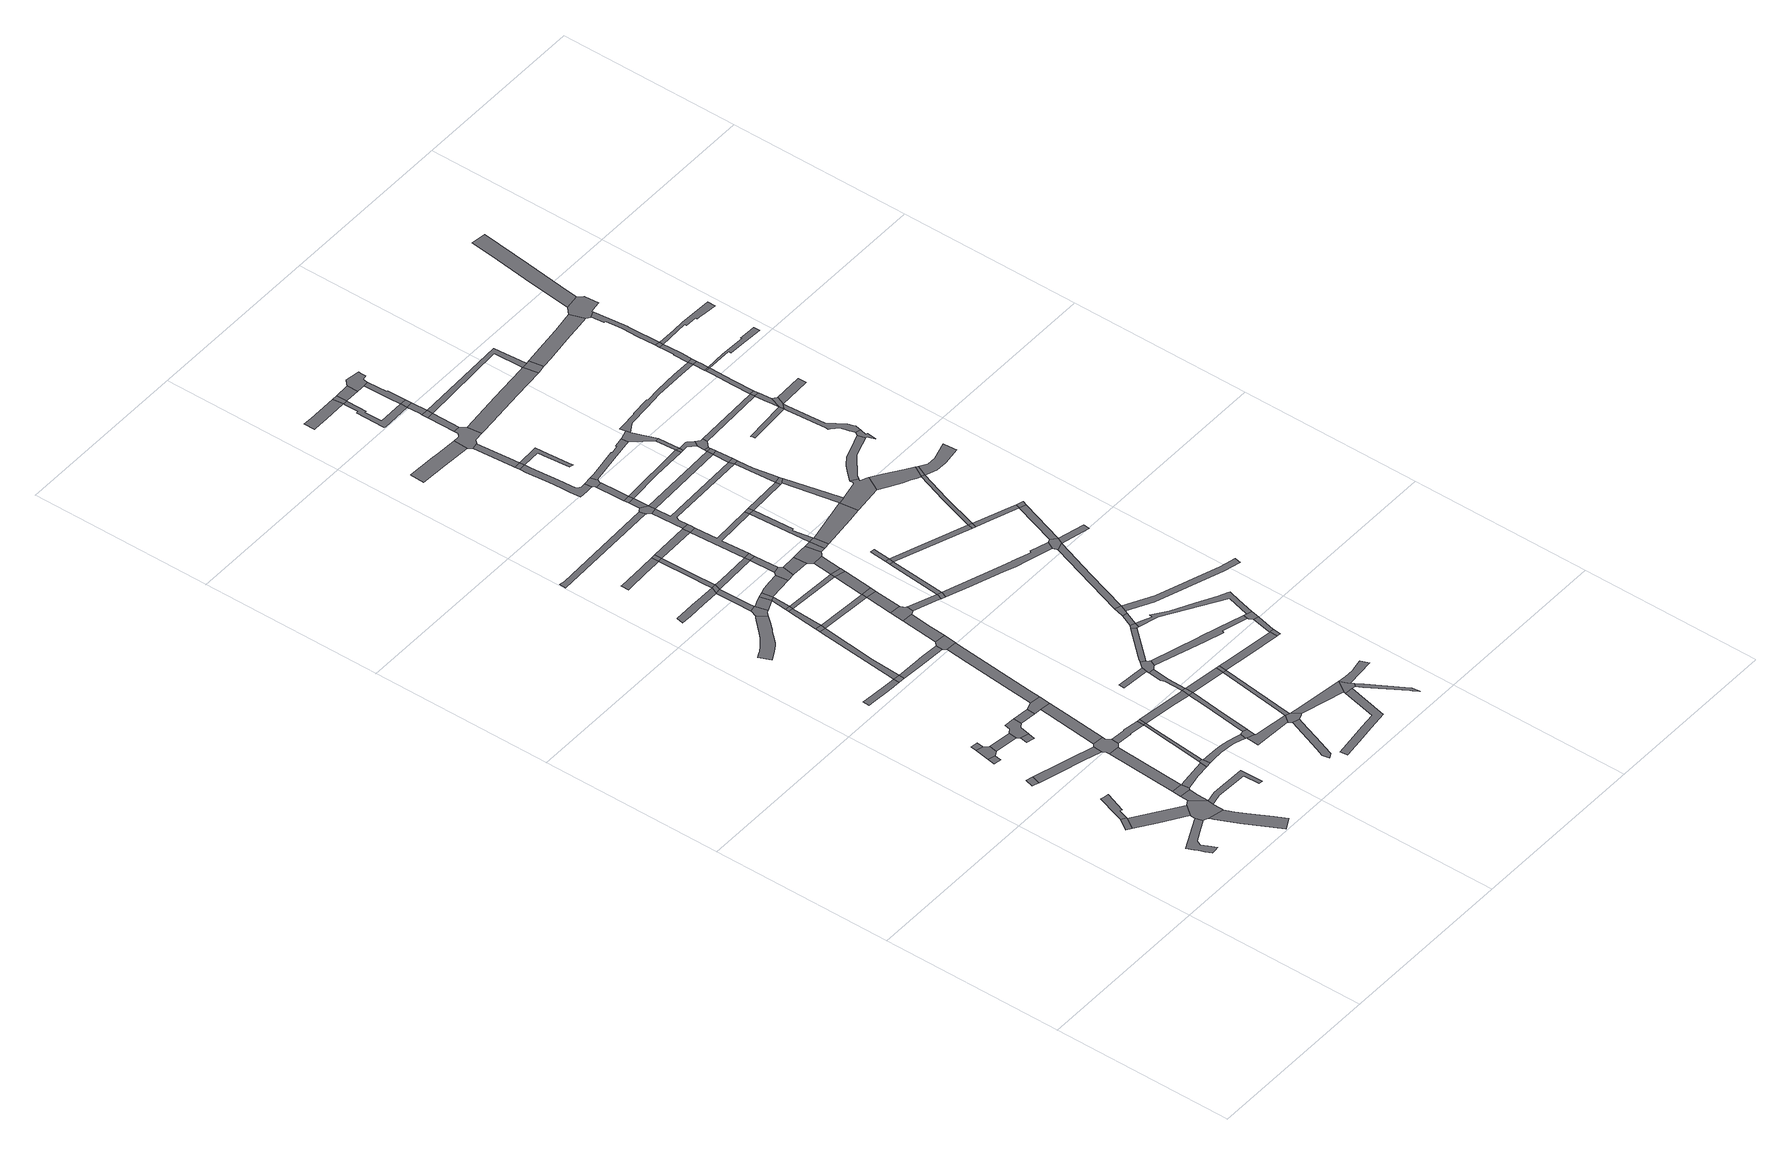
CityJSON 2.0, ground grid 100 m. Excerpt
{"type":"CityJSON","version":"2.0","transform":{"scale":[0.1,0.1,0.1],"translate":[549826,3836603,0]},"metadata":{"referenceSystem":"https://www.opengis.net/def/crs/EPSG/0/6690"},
"CityObjects":{
"road1":{"type":"Road","geometry":[{"type":"MultiSurface","lod":"1","boundaries":[[[0,1,2,3,4,5]]]}]},
"road2":{"type":"Road","attributes":{"RoadStructureAttribute.sectionType":"1"},"geometry":[{"type":"MultiSurface","lod":"1","boundaries":[[[6,7,8,9,10,11,12,13,14,15,16,17,18,19,20,21,22,23,24,25]]]}]},
"road3":{"type":"Road","geometry":[{"type":"MultiSurface","lod":"1","boundaries":[[[26,27,28,29,30,31,32,33,0,5]]]}]},
"road4":{"type":"Road","attributes":{"RoadStructureAttribute.sectionType":"1"},"geometry":[{"type":"MultiSurface","lod":"1","boundaries":[[[34,3,2,35,36,37,38]]]}]},
"road5":{"type":"Road","geometry":[{"type":"MultiSurface","lod":"1","boundaries":[[[39,40,41,42]]]}]},
"road6":{"type":"Road","attributes":{"RoadStructureAttribute.sectionType":"1"},"geometry":[{"type":"MultiSurface","lod":"1","boundaries":[[[43,44,45,46]]]}]},
"road7":{"type":"Road","geometry":[{"type":"MultiSurface","lod":"1","boundaries":[[[47,38,37,6,25,48,49,50,51,52]]]}]},
"road8":{"type":"Road","geometry":[{"type":"MultiSurface","lod":"1","boundaries":[[[53,43,46,54,55,56]]]}]},
"road9":{"type":"Road","attributes":{"RoadStructureAttribute.sectionType":"1"},"geometry":[{"type":"MultiSurface","lod":"1","boundaries":[[[48,57,58,59,60,61,62,63,64,65,49]]]}]},
"road10":{"type":"Road","geometry":[{"type":"MultiSurface","lod":"1","boundaries":[[[66,67,53,56]]]}]},
"road11":{"type":"Road","attributes":{"RoadStructureAttribute.sectionType":"1"},"geometry":[{"type":"MultiSurface","lod":"1","boundaries":[[[68,47,52,69,70,71,72]]]}]},
"road12":{"type":"Road","attributes":{"RoadStructureAttribute.sectionType":"1"},"geometry":[{"type":"MultiSurface","lod":"1","boundaries":[[[73,74,75,42,41,76,77,78,79,80,81]]]}]},
"road13":{"type":"Road","geometry":[{"type":"MultiSurface","lod":"1","boundaries":[[[82,68,72,83,84,85]]]}]},
"road14":{"type":"Road","attributes":{"RoadStructureAttribute.sectionType":"1"},"geometry":[{"type":"MultiSurface","lod":"1","boundaries":[[[55,54,86,87]]]}]},
"road15":{"type":"Road","attributes":{"RoadStructureAttribute.sectionType":"1"},"geometry":[{"type":"MultiSurface","lod":"1","boundaries":[[[88,82,85,89,90]]]}]},
"road16":{"type":"Road","geometry":[{"type":"MultiSurface","lod":"1","boundaries":[[[91,92,93,94]]]}]},
"road17":{"type":"Road","attributes":{"RoadStructureAttribute.sectionType":"1"},"geometry":[{"type":"MultiSurface","lod":"1","boundaries":[[[95,96,97,98,99,100,101,102,103,52,51]]]}]},
"road18":{"type":"Road","geometry":[{"type":"MultiSurface","lod":"1","boundaries":[[[104,105,87,86,91,94,106,107,108]]]}]},
"road19":{"type":"Road","attributes":{"RoadStructureAttribute.sectionType":"1"},"geometry":[{"type":"MultiSurface","lod":"1","boundaries":[[[109,110,111,84,83,112,113,114]]]}]},
"road20":{"type":"Road","attributes":{"RoadStructureAttribute.sectionType":"1"},"geometry":[{"type":"MultiSurface","lod":"1","boundaries":[[[115,116,117,118,119,120,121,122,123,124,125]]]}]},
"road21":{"type":"Road","geometry":[{"type":"MultiSurface","lod":"1","boundaries":[[[126,81,80,127,88,90,128,129,130,131]]]}]},
"road22":{"type":"Road","attributes":{"RoadStructureAttribute.sectionType":"1"},"geometry":[{"type":"MultiSurface","lod":"1","boundaries":[[[108,107,132,133]]]}]},
"road23":{"type":"Road","geometry":[{"type":"MultiSurface","lod":"1","boundaries":[[[134,109,114,135,136,137]]]}]},
"road24":{"type":"Road","geometry":[{"type":"MultiSurface","lod":"1","boundaries":[[[125,124,138,139]]]}]},
"road25":{"type":"Road","attributes":{"RoadStructureAttribute.sectionType":"1"},"geometry":[{"type":"MultiSurface","lod":"1","boundaries":[[[140,141,126,131,142,143]]]}]},
"road26":{"type":"Road","attributes":{"RoadStructureAttribute.sectionType":"1"},"geometry":[{"type":"MultiSurface","lod":"1","boundaries":[[[144,145,146,129,128,147,148,149,150,151]]]}]},
"road27":{"type":"Road","attributes":{"RoadStructureAttribute.sectionType":"1"},"geometry":[{"type":"MultiSurface","lod":"1","boundaries":[[[152,153,154,155,156,157,158,159,160,161,162,163,164,165,166,167,168,169,170,171,172,173,174]]]}]},
"road28":{"type":"Road","attributes":{"RoadStructureAttribute.sectionType":"1"},"geometry":[{"type":"MultiSurface","lod":"1","boundaries":[[[150,175,176,177,134,137,178,179,180]]]}]},
"road29":{"type":"Road","geometry":[{"type":"MultiSurface","lod":"1","boundaries":[[[181,133,132,140,143,182]]]}]},
"road30":{"type":"Road","attributes":{"RoadStructureAttribute.sectionType":"1"},"geometry":[{"type":"MultiSurface","lod":"1","boundaries":[[[183,184,125,139,185,186,187]]]}]},
"road31":{"type":"Road","attributes":{"RoadStructureAttribute.sectionType":"1"},"geometry":[{"type":"MultiSurface","lod":"1","boundaries":[[[188,189,190,191,192,136,135,193,194,195,196,197,198,199]]]}]},
"road32":{"type":"Road","geometry":[{"type":"MultiSurface","lod":"1","boundaries":[[[151,150,180,200]]]}]},
"road33":{"type":"Road","attributes":{"RoadStructureAttribute.sectionType":"1"},"geometry":[{"type":"MultiSurface","lod":"1","boundaries":[[[201,202,203,204,205,206,207,208,209,210]]]}]},
"road34":{"type":"Road","attributes":{"RoadStructureAttribute.sectionType":"1"},"geometry":[{"type":"MultiSurface","lod":"1","boundaries":[[[211,212,139,138,213,214,215]]]}]},
"road35":{"type":"Road","geometry":[{"type":"MultiSurface","lod":"1","boundaries":[[[216,183,187,217]]]}]},
"road36":{"type":"Road","geometry":[{"type":"MultiSurface","lod":"1","boundaries":[[[218,152,174,219,220,221]]]}]},
"road37":{"type":"Road","attributes":{"RoadStructureAttribute.sectionType":"1"},"geometry":[{"type":"MultiSurface","lod":"1","boundaries":[[[222,223,224,181,182,225,226,227]]]}]},
"road38":{"type":"Road","geometry":[{"type":"MultiSurface","lod":"1","boundaries":[[[228,229,230,199,198,231,232,233]]]}]},
"road39":{"type":"Road","attributes":{"RoadStructureAttribute.sectionType":"1"},"geometry":[{"type":"MultiSurface","lod":"1","boundaries":[[[234,216,217,235]]]}]},
"road40":{"type":"Road","attributes":{"RoadStructureAttribute.sectionType":"1"},"geometry":[{"type":"MultiSurface","lod":"1","boundaries":[[[236,237,209,238,239,218,221]]]}]},
"road41":{"type":"Road","attributes":{"RoadStructureAttribute.sectionType":"1"},"geometry":[{"type":"MultiSurface","lod":"1","boundaries":[[[240,241,242,243,244,245,246,247,248]]]}]},
"road42":{"type":"Road","attributes":{"RoadStructureAttribute.sectionType":"1"},"geometry":[{"type":"MultiSurface","lod":"1","boundaries":[[[249,250,251,252,221,220,253,254,255]]]}]},
"road43":{"type":"Road","attributes":{"RoadStructureAttribute.sectionType":"1"},"geometry":[{"type":"MultiSurface","lod":"1","boundaries":[[[256,257,200,180,258,259,260,261]]]}]},
"road44":{"type":"Road","geometry":[{"type":"MultiSurface","lod":"1","boundaries":[[[262,234,235,263]]]}]},
"road45":{"type":"Road","geometry":[{"type":"MultiSurface","lod":"1","boundaries":[[[264,210,209,237]]]}]},
"road46":{"type":"Road","attributes":{"RoadStructureAttribute.sectionType":"1"},"geometry":[{"type":"MultiSurface","lod":"1","boundaries":[[[265,255,262,263]]]}]},
"road47":{"type":"Road","attributes":{"RoadStructureAttribute.sectionType":"1"},"geometry":[{"type":"MultiSurface","lod":"1","boundaries":[[[231,266,267,268,269,270,271,272,273,232]]]}]},
"road48":{"type":"Road","geometry":[{"type":"MultiSurface","lod":"1","boundaries":[[[274,249,255,265,275]]]}]},
"road49":{"type":"Road","geometry":[{"type":"MultiSurface","lod":"1","boundaries":[[[276,215,214,222,227,277]]]}]},
"road50":{"type":"Road","attributes":{"RoadStructureAttribute.sectionType":"1"},"geometry":[{"type":"MultiSurface","lod":"1","boundaries":[[[278,279,280,281,282,283,284,285,286,287,288,289]]]}]},
"road51":{"type":"Road","attributes":{"RoadStructureAttribute.sectionType":"1"},"geometry":[{"type":"MultiSurface","lod":"1","boundaries":[[[260,290,228,233,291,292,293]]]}]},
"road52":{"type":"Road","attributes":{"RoadStructureAttribute.sectionType":"1"},"geometry":[{"type":"MultiSurface","lod":"1","boundaries":[[[294,295,296,248,297,298,210,264]]]}]},
"road53":{"type":"Road","attributes":{"RoadStructureAttribute.sectionType":"1"},"geometry":[{"type":"MultiSurface","lod":"1","boundaries":[[[299,300,301,302,303]]]}]},
"road54":{"type":"Road","attributes":{"RoadStructureAttribute.sectionType":"1"},"geometry":[{"type":"MultiSurface","lod":"1","boundaries":[[[217,187,304,305]]]}]},
"road55":{"type":"Road","attributes":{"RoadStructureAttribute.sectionType":"1"},"geometry":[{"type":"MultiSurface","lod":"1","boundaries":[[[306,276,277,307,308]]]}]},
"road56":{"type":"Road","geometry":[{"type":"MultiSurface","lod":"1","boundaries":[[[309,240,248,296]]]}]},
"road57":{"type":"Road","attributes":{"RoadStructureAttribute.sectionType":"1"},"geometry":[{"type":"MultiSurface","lod":"1","boundaries":[[[310,311,312,274,275,313]]]}]},
"road58":{"type":"Road","attributes":{"RoadStructureAttribute.sectionType":"1"},"geometry":[{"type":"MultiSurface","lod":"1","boundaries":[[[314,315,264,237,316,317]]]}]},
"road59":{"type":"Road","geometry":[{"type":"MultiSurface","lod":"1","boundaries":[[[318,319,320,321,322]]]}]},
"road60":{"type":"Road","geometry":[{"type":"MultiSurface","lod":"1","boundaries":[[[261,260,293,323]]]}]},
"road61":{"type":"Road","geometry":[{"type":"MultiSurface","lod":"1","boundaries":[[[269,268,324,278,289,325,326,327,328,329]]]}]},
"road62":{"type":"Road","attributes":{"RoadStructureAttribute.sectionType":"1"},"geometry":[{"type":"MultiSurface","lod":"1","boundaries":[[[263,235,330,331]]]}]},
"road63":{"type":"Road","geometry":[{"type":"MultiSurface","lod":"1","boundaries":[[[332,333,334,335,306,308,336,337,338,339,340,341]]]}]},
"road64":{"type":"Road","attributes":{"RoadStructureAttribute.sectionType":"1"},"geometry":[{"type":"MultiSurface","lod":"1","boundaries":[[[342,343,344,261,323,345,346]]]}]},
"road65":{"type":"Road","attributes":{"RoadStructureAttribute.sectionType":"1"},"geometry":[{"type":"MultiSurface","lod":"1","boundaries":[[[304,347,332,341,348]]]}]},
"road66":{"type":"Road","attributes":{"RoadStructureAttribute.sectionType":"1"},"geometry":[{"type":"MultiSurface","lod":"1","boundaries":[[[349,350,351,352,353,354,355,356,357,358]]]}]},
"road67":{"type":"Road","geometry":[{"type":"MultiSurface","lod":"1","boundaries":[[[359,360,361,362,363,310,313,364,365]]]}]},
"road68":{"type":"Road","attributes":{"RoadStructureAttribute.sectionType":"1"},"geometry":[{"type":"MultiSurface","lod":"1","boundaries":[[[366,309,296,367,368]]]}]},
"road69":{"type":"Road","geometry":[{"type":"MultiSurface","lod":"1","boundaries":[[[369,322,321,342,346,370,371,372,373,374,375,376]]]}]},
"road70":{"type":"Road","attributes":{"RoadStructureAttribute.sectionType":"1"},"geometry":[{"type":"MultiSurface","lod":"1","boundaries":[[[377,323,293,378,379,380,381]]]}]},
"road71":{"type":"Road","geometry":[{"type":"MultiSurface","lod":"1","boundaries":[[[305,304,348,382]]]}]},
"road72":{"type":"Road","attributes":{"RoadStructureAttribute.sectionType":"1"},"geometry":[{"type":"MultiSurface","lod":"1","boundaries":[[[380,383,269,329,384,385,386]]]}]},
"road73":{"type":"Road","attributes":{"RoadStructureAttribute.sectionType":"1"},"geometry":[{"type":"MultiSurface","lod":"1","boundaries":[[[387,317,362,361]]]}]},
"road74":{"type":"Road","geometry":[{"type":"MultiSurface","lod":"1","boundaries":[[[388,389,314,317,387]]]}]},
"road75":{"type":"Road","attributes":{"RoadStructureAttribute.sectionType":"1"},"geometry":[{"type":"MultiSurface","lod":"1","boundaries":[[[338,337,390,391,392]]]}]},
"road76":{"type":"Road","attributes":{"RoadStructureAttribute.sectionType":"1"},"geometry":[{"type":"MultiSurface","lod":"1","boundaries":[[[330,393,394,305,382,395,396]]]}]},
"road77":{"type":"Road","attributes":{"RoadStructureAttribute.sectionType":"1"},"geometry":[{"type":"MultiSurface","lod":"1","boundaries":[[[397,365,364,398,399]]]}]},
"road78":{"type":"Road","attributes":{"RoadStructureAttribute.sectionType":"1"},"geometry":[{"type":"MultiSurface","lod":"1","boundaries":[[[400,401,402,403,404,329,328,405,406,407]]]}]},
"road79":{"type":"Road","geometry":[{"type":"MultiSurface","lod":"1","boundaries":[[[331,330,396,408,409,410]]]}]},
"road80":{"type":"Road","geometry":[{"type":"MultiSurface","lod":"1","boundaries":[[[381,380,386,411]]]}]},
"road81":{"type":"Road","attributes":{"RoadStructureAttribute.sectionType":"1"},"geometry":[{"type":"MultiSurface","lod":"1","boundaries":[[[412,413,414,415,331,410]]]}]},
"road82":{"type":"Road","geometry":[{"type":"MultiSurface","lod":"1","boundaries":[[[392,391,416,417]]]}]},
"road83":{"type":"Road","geometry":[{"type":"MultiSurface","lod":"1","boundaries":[[[418,419,420,366,368,421]]]}]},
"road84":{"type":"Road","attributes":{"RoadStructureAttribute.sectionType":"1"},"geometry":[{"type":"MultiSurface","lod":"1","boundaries":[[[422,423,424,369,376,425]]]}]},
"road85":{"type":"Road","attributes":{"RoadStructureAttribute.sectionType":"1"},"geometry":[{"type":"MultiSurface","lod":"1","boundaries":[[[426,427,428,429,430,431,432,433,434,435]]]}]},
"road86":{"type":"Road","geometry":[{"type":"MultiSurface","lod":"1","boundaries":[[[436,437,397,399,438,439,414,413,440,441]]]}]},
"road87":{"type":"Road","geometry":[{"type":"MultiSurface","lod":"1","boundaries":[[[442,443,444,299,303,445,446,447,448,449]]]}]},
"road88":{"type":"Road","attributes":{"RoadStructureAttribute.sectionType":"1"},"geometry":[{"type":"MultiSurface","lod":"1","boundaries":[[[450,392,417,451]]]}]},
"road89":{"type":"Road","attributes":{"RoadStructureAttribute.sectionType":"1"},"geometry":[{"type":"MultiSurface","lod":"1","boundaries":[[[452,421,368,314,389,453,454,455]]]}]},
"road90":{"type":"Road","attributes":{"RoadStructureAttribute.sectionType":"1"},"geometry":[{"type":"MultiSurface","lod":"1","boundaries":[[[456,457,458,459,460,442,449]]]}]},
"road91":{"type":"Road","geometry":[{"type":"MultiSurface","lod":"1","boundaries":[[[461,462,458,457]]]}]},
"road92":{"type":"Road","geometry":[{"type":"MultiSurface","lod":"1","boundaries":[[[407,406,349,358,463,464,465]]]}]},
"road93":{"type":"Road","attributes":{"RoadStructureAttribute.sectionType":"1"},"geometry":[{"type":"MultiSurface","lod":"1","boundaries":[[[466,467,468,436,441,469]]]}]},
"road94":{"type":"Road","attributes":{"RoadStructureAttribute.sectionType":"1"},"geometry":[{"type":"MultiSurface","lod":"1","boundaries":[[[470,471,472,473,474,475,476,477,478,479,480,481,482,483,484]]]}]},
"road95":{"type":"Road","attributes":{"RoadStructureAttribute.sectionType":"1"},"geometry":[{"type":"MultiSurface","lod":"1","boundaries":[[[485,486,487,488,462,461]]]}]},
"road96":{"type":"Road","geometry":[{"type":"MultiSurface","lod":"1","boundaries":[[[489,422,425,490,491]]]}]},
"road97":{"type":"Road","geometry":[{"type":"MultiSurface","lod":"1","boundaries":[[[492,493,476,475]]]}]},
"road98":{"type":"Road","geometry":[{"type":"MultiSurface","lod":"1","boundaries":[[[494,450,451,495]]]}]},
"road99":{"type":"Road","geometry":[{"type":"MultiSurface","lod":"1","boundaries":[[[496,466,469,497]]]}]},
"road100":{"type":"Road","attributes":{"RoadStructureAttribute.sectionType":"1"},"geometry":[{"type":"MultiSurface","lod":"1","boundaries":[[[498,499,500,501,502,503,504,505,506]]]}]},
"road101":{"type":"Road","geometry":[{"type":"MultiSurface","lod":"1","boundaries":[[[507,484,483,508,509,510,487,486,511,512,513]]]}]},
"road102":{"type":"Road","attributes":{"RoadStructureAttribute.sectionType":"1"},"geometry":[{"type":"MultiSurface","lod":"1","boundaries":[[[514,515,516,373,372,517,518,519,520,521,522,523]]]}]},
"road103":{"type":"Road","attributes":{"RoadStructureAttribute.sectionType":"1"},"geometry":[{"type":"MultiSurface","lod":"1","boundaries":[[[524,525,464,463,526,527,528,529,530]]]}]},
"road104":{"type":"Road","geometry":[{"type":"MultiSurface","lod":"1","boundaries":[[[531,532,494,495]]]}]},
"road105":{"type":"Road","attributes":{"RoadStructureAttribute.sectionType":"1"},"geometry":[{"type":"MultiSurface","lod":"1","boundaries":[[[533,534,411,386,535,536,537,538,539]]]}]},
"road106":{"type":"Road","attributes":{"RoadStructureAttribute.sectionType":"1"},"geometry":[{"type":"MultiSurface","lod":"1","boundaries":[[[540,541,542,543,493,492]]]}]},
"road107":{"type":"Road","attributes":{"RoadStructureAttribute.sectionType":"1"},"geometry":[{"type":"MultiSurface","lod":"1","boundaries":[[[544,489,491,545]]]}]},
"road108":{"type":"Road","attributes":{"RoadStructureAttribute.sectionType":"1"},"geometry":[{"type":"MultiSurface","lod":"1","boundaries":[[[546,547,548,549,454,466,496]]]}]},
"road109":{"type":"Road","attributes":{"RoadStructureAttribute.sectionType":"1"},"geometry":[{"type":"MultiSurface","lod":"1","boundaries":[[[550,551,552,553,554,555,556,557,492,475]]]}]},
"road110":{"type":"Road","attributes":{"RoadStructureAttribute.sectionType":"1"},"geometry":[{"type":"MultiSurface","lod":"1","boundaries":[[[558,559,560,561,407,465,562]]]}]},
"road111":{"type":"Road","geometry":[{"type":"MultiSurface","lod":"1","boundaries":[[[563,564,544,545,565,566]]]}]},
"road112":{"type":"Road","geometry":[{"type":"MultiSurface","lod":"1","boundaries":[[[567,455,454,549]]]}]},
"road113":{"type":"Road","geometry":[{"type":"MultiSurface","lod":"1","boundaries":[[[568,569,570,571,572,435,434,542,541,573,574,575,576,577,578,579]]]}]},
"road114":{"type":"Road","geometry":[{"type":"MultiSurface","lod":"1","boundaries":[[[580,506,505,581]]]}]},
"road115":{"type":"Road","attributes":{"RoadStructureAttribute.sectionType":"1"},"geometry":[{"type":"MultiSurface","lod":"1","boundaries":[[[582,583,584,585,586,587,588,417,416,589,590,591,592,593,594]]]}]},
"road116":{"type":"Road","attributes":{"RoadStructureAttribute.sectionType":"1"},"geometry":[{"type":"MultiSurface","lod":"1","boundaries":[[[595,448,447,420,419,596,597,598,599,600,601,602]]]}]},
"road117":{"type":"Road","attributes":{"RoadStructureAttribute.sectionType":"1"},"geometry":[{"type":"MultiSurface","lod":"1","boundaries":[[[505,603,604,605,606,607,608,609,610,611,612,613,614,581]]]}]},
"road118":{"type":"Road","attributes":{"RoadStructureAttribute.sectionType":"1"},"geometry":[{"type":"MultiSurface","lod":"1","boundaries":[[[615,616,617,618,568,579]]]}]},
"road119":{"type":"Road","attributes":{"RoadStructureAttribute.sectionType":"1"},"geometry":[{"type":"MultiSurface","lod":"1","boundaries":[[[619,620,621,496,497,622,623]]]}]},
"road120":{"type":"Road","attributes":{"RoadStructureAttribute.sectionType":"1"},"geometry":[{"type":"MultiSurface","lod":"1","boundaries":[[[624,625,626,627,628,629,630,631,632,633,491,490,634,635,636,637]]]}]},
"road121":{"type":"Road","attributes":{"RoadStructureAttribute.sectionType":"1"},"geometry":[{"type":"MultiSurface","lod":"1","boundaries":[[[638,461,457,639,640]]]}]},
"road122":{"type":"Road","attributes":{"RoadStructureAttribute.sectionType":"1"},"geometry":[{"type":"MultiSurface","lod":"1","boundaries":[[[641,580,581,642,643]]]}]},
"road123":{"type":"Road","attributes":{"RoadStructureAttribute.sectionType":"1"},"geometry":[{"type":"MultiSurface","lod":"1","boundaries":[[[644,449,448,645]]]}]},
"road124":{"type":"Road","geometry":[{"type":"MultiSurface","lod":"1","boundaries":[[[646,647,617,616]]]}]},
"road125":{"type":"Road","attributes":{"RoadStructureAttribute.sectionType":"1"},"geometry":[{"type":"MultiSurface","lod":"1","boundaries":[[[648,649,650,651,652,653,507,513,654,655]]]}]},
"road126":{"type":"Road","attributes":{"RoadStructureAttribute.sectionType":"1"},"geometry":[{"type":"MultiSurface","lod":"1","boundaries":[[[495,451,656,657]]]}]},
"road127":{"type":"Road","geometry":[{"type":"MultiSurface","lod":"1","boundaries":[[[539,538,658,659]]]}]},
"road128":{"type":"Road","attributes":{"RoadStructureAttribute.sectionType":"1"},"geometry":[{"type":"MultiSurface","lod":"1","boundaries":[[[660,609,661,647,646]]]}]},
"road129":{"type":"Road","geometry":[{"type":"MultiSurface","lod":"1","boundaries":[[[662,610,609,660]]]}]},
"road130":{"type":"Road","attributes":{"RoadStructureAttribute.sectionType":"1"},"geometry":[{"type":"MultiSurface","lod":"1","boundaries":[[[663,567,549,664]]]}]},
"road131":{"type":"Road","attributes":{"RoadStructureAttribute.sectionType":"1"},"geometry":[{"type":"MultiSurface","lod":"1","boundaries":[[[665,666,539,659,667,668]]]}]},
"road132":{"type":"Road","attributes":{"RoadStructureAttribute.sectionType":"1"},"geometry":[{"type":"MultiSurface","lod":"1","boundaries":[[[669,670,671,672,563,566]]]}]},
"road133":{"type":"Road","attributes":{"RoadStructureAttribute.sectionType":"1"},"geometry":[{"type":"MultiSurface","lod":"1","boundaries":[[[673,674,675,676,677,678,610,662]]]}]},
"road134":{"type":"Road","geometry":[{"type":"MultiSurface","lod":"1","boundaries":[[[523,522,679,680,665,668,637,636]]]}]},
"road135":{"type":"Road","geometry":[{"type":"MultiSurface","lod":"1","boundaries":[[[681,682,683,641,643,684,677,676,685,686,687,688,689,690,691]]]}]},
"road136":{"type":"Road","attributes":{"RoadStructureAttribute.sectionType":"1"},"geometry":[{"type":"MultiSurface","lod":"1","boundaries":[[[692,693,694,695,619,696]]]}]},
"road137":{"type":"Road","geometry":[{"type":"MultiSurface","lod":"1","boundaries":[[[697,663,664,694,693]]]}]},
"road138":{"type":"Road","attributes":{"RoadStructureAttribute.sectionType":"1"},"geometry":[{"type":"MultiSurface","lod":"1","boundaries":[[[698,699,566,565,700,701,702,703]]]}]},
"road139":{"type":"Road","attributes":{"RoadStructureAttribute.sectionType":"1"},"geometry":[{"type":"MultiSurface","lod":"1","boundaries":[[[704,705,706,601,663,697]]]}]},
"road140":{"type":"Road","geometry":[{"type":"MultiSurface","lod":"1","boundaries":[[[638,640,707,708]]]}]},
"road141":{"type":"Road","geometry":[{"type":"MultiSurface","lod":"1","boundaries":[[[657,656,709,710]]]}]},
"road142":{"type":"Road","geometry":[{"type":"MultiSurface","lod":"1","boundaries":[[[711,712,713,714,648,655,715,716,717,718,719,720,721]]]}]},
"road143":{"type":"Road","attributes":{"RoadStructureAttribute.sectionType":"1"},"geometry":[{"type":"MultiSurface","lod":"1","boundaries":[[[718,717,638,708]]]}]},
"road144":{"type":"Road","geometry":[{"type":"MultiSurface","lod":"1","boundaries":[[[722,602,601,706]]]}]},
"road145":{"type":"Road","attributes":{"RoadStructureAttribute.sectionType":"1"},"geometry":[{"type":"MultiSurface","lod":"1","boundaries":[[[723,724,725,726,577,576,727,728,729,730,731]]]}]},
"road146":{"type":"Road","geometry":[{"type":"MultiSurface","lod":"1","boundaries":[[[732,733,734,735,696,619,623,736,737,738,739,740,741]]]}]},
"road147":{"type":"Road","geometry":[{"type":"MultiSurface","lod":"1","boundaries":[[[742,594,593,743,671,670,744]]]}]},
"road148":{"type":"Road","attributes":{"RoadStructureAttribute.sectionType":"1"},"geometry":[{"type":"MultiSurface","lod":"1","boundaries":[[[745,645,602,722]]]}]},
"road149":{"type":"Road","attributes":{"RoadStructureAttribute.sectionType":"1"},"geometry":[{"type":"MultiSurface","lod":"1","boundaries":[[[746,747,748,708,707,749,750,751]]]}]},
"road150":{"type":"Road","geometry":[{"type":"MultiSurface","lod":"1","boundaries":[[[752,644,645,745]]]}]},
"road151":{"type":"Road","attributes":{"RoadStructureAttribute.sectionType":"1"},"geometry":[{"type":"MultiSurface","lod":"1","boundaries":[[[753,754,644,752]]]}]},
"road152":{"type":"Road","attributes":{"RoadStructureAttribute.sectionType":"1"},"geometry":[{"type":"MultiSurface","lod":"1","boundaries":[[[755,756,646,616,757,758,723,759]]]}]},
"road153":{"type":"Road","geometry":[{"type":"MultiSurface","lod":"1","boundaries":[[[760,751,750,754,753,761,762]]]}]},
"road154":{"type":"Road","attributes":{"RoadStructureAttribute.sectionType":"1"},"geometry":[{"type":"MultiSurface","lod":"1","boundaries":[[[763,710,709,764,765,766]]]}]},
"road155":{"type":"Road","attributes":{"RoadStructureAttribute.sectionType":"1"},"geometry":[{"type":"MultiSurface","lod":"1","boundaries":[[[744,670,767,768]]]}]},
"road156":{"type":"Road","attributes":{"RoadStructureAttribute.sectionType":"1"},"geometry":[{"type":"MultiSurface","lod":"1","boundaries":[[[769,770,657,710,771,772]]]}]},
"road157":{"type":"Road","attributes":{"RoadStructureAttribute.sectionType":"1"},"geometry":[{"type":"MultiSurface","lod":"1","boundaries":[[[765,773,742,744,774]]]}]},
"road158":{"type":"Road","attributes":{"RoadStructureAttribute.sectionType":"1"},"geometry":[{"type":"MultiSurface","lod":"1","boundaries":[[[775,776,737,736,777,778,779,780,781,769,782]]]}]},
"road159":{"type":"Road","geometry":[{"type":"MultiSurface","lod":"1","boundaries":[[[766,765,774,783]]]}]},
"road160":{"type":"Road","attributes":{"RoadStructureAttribute.sectionType":"1"},"geometry":[{"type":"MultiSurface","lod":"1","boundaries":[[[784,785,786,787,788,789,790,791,732,741,792,793,794,795,796,797,798,799]]]}]},
"road161":{"type":"Road","geometry":[{"type":"MultiSurface","lod":"1","boundaries":[[[782,769,772,800]]]}]},
"road162":{"type":"Road","geometry":[{"type":"MultiSurface","lod":"1","boundaries":[[[801,802,759,723,731,803]]]}]},
"road163":{"type":"Road","attributes":{"RoadStructureAttribute.sectionType":"1"},"geometry":[{"type":"MultiSurface","lod":"1","boundaries":[[[804,805,762,761,806,807]]]}]},
"road164":{"type":"Road","attributes":{"RoadStructureAttribute.sectionType":"1"},"geometry":[{"type":"MultiSurface","lod":"1","boundaries":[[[808,809,810,811,812,813,814,815,816,711,721,817,818,819,820,821,822,823]]]}]},
"road165":{"type":"Road","geometry":[{"type":"MultiSurface","lod":"1","boundaries":[[[824,825,826,827,828,829,830,831]]]}]},
"road166":{"type":"Road","attributes":{"RoadStructureAttribute.sectionType":"1"},"geometry":[{"type":"MultiSurface","lod":"1","boundaries":[[[832,833,834,800,772,835,836,837,838]]]}]},
"road167":{"type":"Road","geometry":[{"type":"MultiSurface","lod":"1","boundaries":[[[839,840,784,799,841,842,843,844,845,846]]]}]},
"road168":{"type":"Road","attributes":{"RoadStructureAttribute.sectionType":"1"},"geometry":[{"type":"MultiSurface","lod":"1","boundaries":[[[847,848,849,850,851,852,853,854,855,831,856,857,858,859,860,861,862,839,846]]]}]},
"road169":{"type":"Road","attributes":{"RoadStructureAttribute.sectionType":"1"},"geometry":[{"type":"MultiSurface","lod":"1","boundaries":[[[807,863,864,865,824,866,867]]]}]},
"road170":{"type":"Road","geometry":[{"type":"MultiSurface","lod":"1","boundaries":[[[868,866,824,831,855,869]]]}]},
"road171":{"type":"Road","geometry":[{"type":"MultiSurface","lod":"1","boundaries":[[[870,804,807,867]]]}]},
"road172":{"type":"Road","attributes":{"RoadStructureAttribute.sectionType":"1"},"geometry":[{"type":"MultiSurface","lod":"1","boundaries":[[[871,872,873,874,875,801,803,876,877,878,879,880]]]}]},
"road173":{"type":"Road","attributes":{"RoadStructureAttribute.sectionType":"1"},"geometry":[{"type":"MultiSurface","lod":"1","boundaries":[[[881,882,883,884,885,804,870]]]}]},
"road174":{"type":"Road","attributes":{"RoadStructureAttribute.sectionType":"1"},"geometry":[{"type":"MultiSurface","lod":"1","boundaries":[[[886,869,855,887,888]]]}]},
"road175":{"type":"Road","geometry":[{"type":"MultiSurface","lod":"1","boundaries":[[[889,890,883,882]]]}]},
"road176":{"type":"Road","attributes":{"RoadStructureAttribute.sectionType":"1"},"geometry":[{"type":"MultiSurface","lod":"1","boundaries":[[[823,890,889,891,892]]]}]},
"road177":{"type":"Road","geometry":[{"type":"MultiSurface","lod":"1","boundaries":[[[893,808,823,892]]]}]},
"road178":{"type":"Road","attributes":{"RoadStructureAttribute.sectionType":"1"},"geometry":[{"type":"MultiSurface","lod":"1","boundaries":[[[894,895,896,897,898,899,900,808,893]]]}]},
"road179":{"type":"Road","geometry":[{"type":"MultiSurface","lod":"1","boundaries":[[[901,897,896,902]]]}]},
"road180":{"type":"Road","attributes":{"RoadStructureAttribute.sectionType":"1"},"geometry":[{"type":"MultiSurface","lod":"1","boundaries":[[[903,904,905,906,907,908,909,910,911,901,902]]]}]},
"road181":{"type":"Road","attributes":{"RoadStructureAttribute.sectionType":"1"},"geometry":[{"type":"MultiSurface","lod":"1","boundaries":[[[912,913,914,915,889,882,916,917,918,919,920]]]}]},
"road182":{"type":"Road","geometry":[{"type":"MultiSurface","lod":"1","boundaries":[[[921,922,923,871,880,924,907,906,925,926,927,928]]]}]},
"road183":{"type":"Road","attributes":{"RoadStructureAttribute.sectionType":"1"},"geometry":[{"type":"MultiSurface","lod":"1","boundaries":[[[929,930,931,902,896,932,933,934,935,936,937,938,939]]]}]},
"road184":{"type":"Road","attributes":{"RoadStructureAttribute.sectionType":"1"},"geometry":[{"type":"MultiSurface","lod":"1","boundaries":[[[940,941,942,923,922,943,944,945]]]}]}
},
"vertices":[
[326,654,0],[285,592,0],[310,575,0],[351,636,0],[352,638,0],[352,640,0],
[545,387,0],[537,383,0],[495,363,0],[488,359,0],[355,295,0],[365,271,0],[371,258,0],[376,247,0],[392,209,0],[407,176,0],[428,178,0],[449,181,0],[436,209,0],[414,256,0],[414,257,0],[428,283,0],[506,324,0],[545,344,0],[554,349,0],[556,350,0],
[368,691,0],[369,695,0],[384,690,0],[425,803,0],[426,805,0],[404,810,0],[383,815,0],[342,699,0],
[415,591,0],[349,549,0],[416,503,0],[545,416,0],[591,472,0],
[271,1167,0],[257,1120,0],[293,1110,0],[306,1157,0],
[276,1394,0],[270,1353,0],[309,1346,0],[315,1384,0],
[620,488,0],[581,339,0],[670,320,0],[671,334,0],[673,379,0],[675,411,0],
[290,1475,0],[343,1399,0],[349,1443,0],[329,1465,0],
[590,321,0],[594,312,0],[612,270,0],[645,200,0],[746,9,0],[811,43,0],[777,106,0],[716,219,0],[691,271,0],
[335,1504,0],[296,1510,0],
[623,532,0],[676,416,0],[679,475,0],[682,521,0],[682,526,0],
[516,1097,0],[410,1127,0],[363,1141,0],[294,1109,0],[361,1090,0],[410,1076,0],[542,1038,0],[639,1010,0],[644,1061,0],
[626,582,0],[693,536,0],[688,578,0],[685,578,0],
[472,1382,0],[478,1427,0],
[652,971,0],[702,823,0],[711,967,0],
[486,1365,0],[478,1324,0],[522,1315,0],[529,1352,0],
[678,380,0],[737,396,0],[912,388,0],[916,300,0],[926,299,0],[936,298,0],[936,300,0],[934,421,0],[739,426,0],
[509,1476,0],[503,1443,0],[541,1409,0],[565,1425,0],[569,1470,0],
[863,600,0],[721,582,0],[696,579,0],[728,543,0],[781,554,0],[858,562,0],
[441,2077,0],[401,2080,0],[308,2088,0],[232,2095,0],[231,2058,0],[277,2055,0],[356,2050,0],[401,2047,0],[428,2046,0],[440,2045,0],[442,2077,0],
[661,1073,0],[653,989,0],[732,985,0],[735,1025,0],[719,1046,0],[721,1067,0],
[656,1416,0],[659,1461,0],
[864,612,0],[888,565,0],[885,603,0],[882,610,0],
[478,2043,0],[480,2074,0],
[696,1412,0],[692,1367,0],[745,1301,0],[755,1403,0],
[821,1020,0],[820,1020,0],[819,1017,0],[817,977,0],[817,981,0],[902,970,0],[905,969,0],[907,1009,0],
[393,2851,0],[386,2843,0],[372,2830,0],[343,2800,0],[322,2777,0],[312,2767,0],[301,2756,0],[287,2742,0],[269,2726,0],[238,2704,0],[212,2687,0],[196,2679,0],[176,2669,0],[202,2605,0],[252,2632,0],[286,2653,0],[301,2664,0],[324,2687,0],[356,2723,0],[368,2735,0],[381,2750,0],[394,2763,0],[429,2803,0],
[905,968,0],[904,964,0],[904,963,0],[917,948,0],[919,963,0],[919,967,0],
[703,1476,0],[762,1468,0],
[492,2547,0],[443,2085,0],[480,2083,0],[491,2241,0],[523,2544,0],
[1103,582,0],[1060,592,0],[1020,599,0],[977,603,0],[935,603,0],[923,568,0],[978,569,0],[1023,564,0],[1063,559,0],[1098,550,0],[1123,539,0],[1130,573,0],
[925,1007,0],
[348,3130,0],[310,3130,0],[305,3130,0],[158,3129,0],[149,3089,0],[212,3089,0],[310,3090,0],[363,3091,0],[405,3092,0],[423,3130,0],
[647,2070,0],[599,2071,0],[588,2036,0],[743,2026,0],[744,2063,0],
[494,2575,0],[528,2571,0],
[408,2888,0],[448,2824,0],[460,2829,0],[444,2894,0],
[758,2008,0],[744,1879,0],[717,1608,0],[769,1535,0],[811,1946,0],[818,2005,0],
[1152,578,0],[1149,576,0],[1136,574,0],[1128,538,0],[1169,521,0],[1176,572,0],
[513,2749,0],[539,2746,0],
[440,2923,0],[438,3095,0],[407,2982,0],[407,2889,0],
[413,3477,0],[348,3475,0],[335,3475,0],[181,3470,0],[174,3470,0],[175,3427,0],[326,3434,0],[336,3434,0],[415,3437,0],
[507,2917,0],[487,2911,0],[470,2905,0],[446,2894,0],[515,2854,0],[522,2856,0],[524,2858,0],
[1192,973,0],[995,998,0],[932,965,0],[1090,944,0],[1196,928,0],[1202,972,0],
[515,2769,0],[544,2766,0],
[448,3130,0],
[547,2863,0],
[1121,465,0],[1327,452,0],[1329,452,0],[1361,490,0],[1353,491,0],[1287,500,0],[1173,516,0],[1169,519,0],
[536,2926,0],[548,2869,0],
[765,2081,0],[825,2075,0],
[1342,432,0],[1267,232,0],[1249,186,0],[1250,180,0],[1255,147,0],[1282,162,0],[1283,164,0],[1284,167,0],[1312,243,0],[1371,399,0],[1379,421,0],[1379,423,0],
[1185,837,0],[1176,575,0],[1201,768,0],[1221,925,0],
[447,3164,0],[445,3232,0],[440,3437,0],[420,3239,0],[421,3183,0],
[629,3717,0],[40,3698,0],[9,3702,0],[5,3666,0],[635,3684,0],
[811,2522,0],[814,2552,0],
[787,2290,0],[834,2164,0],[846,2284,0],
[438,3478,0],
[672,2950,0],[615,2942,0],[570,2936,0],[679,2882,0],
[678,3135,0],[493,3131,0],[537,3099,0],[679,3105,0],
[1054,1229,0],[1053,1213,0],[1052,1197,0],[1206,1184,0],[1211,1214,0],
[1222,970,0],
[1336,441,0],[1390,427,0],[1409,435,0],[1414,437,0],[1417,438,0],[1384,480,0],
[831,2727,0],[834,2752,0],
[795,2369,0],[791,2330,0],[790,2323,0],[788,2305,0],[866,2295,0],[868,2297,0],[875,2333,0],[872,2334,0],[870,2335,0],[854,2363,0],
[1204,1169,0],[1196,1095,0],[1203,1073,0],[1224,1074,0],[1234,1166,0],
[810,2517,0],[870,2515,0],
[1652,362,0],[1607,172,0],[1520,161,0],[1436,150,0],[1317,135,0],[1322,94,0],[1425,107,0],[1536,122,0],[1642,135,0],[1697,358,0],
[732,2962,0],[722,2972,0],[721,2973,0],[685,2964,0],[684,2964,0],[725,2887,0],[737,2956,0],
[661,3485,0],[447,3438,0],[663,3445,0],
[1237,1247,0],[1240,1169,0],[1250,1176,0],[1258,1181,0],[1274,1214,0],[1270,1215,0],[1262,1225,0],[1258,1231,0],
[1222,969,0],[1228,924,0],[1407,900,0],[1417,899,0],[1421,943,0],
[873,2546,0],
[1368,538,0],[1384,483,0],[1385,494,0],[1437,897,0],
[716,3106,0],
[715,3124,0],[715,3137,0],
[1006,2247,0],[1016,2243,0],[1028,2277,0],
[831,2719,0],[814,2554,0],[891,2710,0],[891,2711,0],
[822,2959,0],[732,2887,0],[825,2884,0],
[1448,471,0],[1444,471,0],[1405,477,0],[1403,477,0],[1391,479,0],[1440,432,0],[1655,375,0],[1696,436,0],
[892,2717,0],[893,2730,0],[894,2740,0],
[1441,941,0],
[894,2742,0],[906,2860,0],[845,2857,0],[835,2758,0],
[1039,2235,0],[1050,2268,0],
[700,3466,0],[699,3486,0],[663,3485,0],[701,3446,0],
[1393,1422,0],[1263,1278,0],[1246,1260,0],[1414,1403,0],
[375,4701,0],[337,4702,0],[252,4707,0],[183,4711,0],[181,4711,0],[177,4631,0],[328,4624,0],[375,4622,0],[486,4616,0],[489,4695,0],
[914,2963,0],[883,2962,0],[827,2882,0],[836,2869,0],[917,2870,0],[928,2879,0],
[651,3732,0],[649,3731,0],[635,3721,0],[638,3681,0],[653,3667,0],[655,3665,0],[691,3670,0],[689,3708,0],
[1057,2576,0],[1080,2574,0],
[707,3320,0],[707,3293,0],[931,3302,0],[929,3331,0],
[686,3770,0],[685,3793,0],[649,3791,0],[650,3769,0],[651,3733,0],
[684,3820,0],[647,3818,0],
[1715,356,0],[1730,372,0],[1719,388,0],
[950,2964,0],[947,2964,0],[945,2964,0],[959,2883,0],
[600,4032,0],[592,4039,0],[579,4052,0],[571,4149,0],[560,4300,0],[558,4333,0],[520,4331,0],[522,4300,0],[531,4171,0],[536,4098,0],[539,4052,0],[543,3993,0],[593,3995,0],[630,3997,0],[626,4035,0],
[680,3896,0],[677,3978,0],[641,3976,0],[645,3865,0],
[1408,1439,0],[1425,1400,0],[1433,1429,0],
[556,4361,0],[518,4358,0],
[1060,2604,0],[1083,2602,0],
[983,2967,0],[993,2887,0],
[204,5315,0],[154,5315,0],[154,5255,0],[159,5255,0],[161,5255,0],[250,5256,0],[369,5256,0],[374,5256,0],[368,5314,0],
[673,4040,0],[631,3996,0],[638,3990,0],[641,3988,0],[678,3986,0],[683,4003,0],[683,4007,0],
[1644,1106,0],[1548,1134,0],[1542,1135,0],[1536,1095,0],[1632,1066,0],[1635,1065,0],[1638,1072,0],[1640,1077,0],[1778,1039,0],[1785,1064,0],
[1866,147,0],[1753,334,0],[1735,323,0],[1850,137,0],[1857,126,0],[1875,98,0],[1869,143,0],
[1092,2697,0],[1069,2699,0],
[1768,898,0],[1521,930,0],[1437,898,0],[1438,898,0],[1587,879,0],[1770,855,0],[1768,899,0],
[553,4398,0],[536,4600,0],[503,4593,0],[517,4369,0],
[1438,1504,0],[1465,1499,0],
[981,2978,0],[963,3078,0],[973,3080,0],[961,3303,0],
[661,4339,0],[664,4301,0],[675,4160,0],[685,4159,0],[695,4157,0],[695,4159,0],[685,4302,0],[680,4367,0],
[1869,447,0],[1817,438,0],[1797,434,0],[1744,434,0],[1885,400,0],
[1455,1564,0],[1446,1538,0],[1474,1517,0],[1488,1552,0],
[959,3332,0],
[541,4734,0],[541,4724,0],[540,4711,0],[526,4697,0],[523,4694,0],[538,4602,0],[553,4619,0],[554,4620,0],[608,4625,0],[600,4704,0],[577,4732,0],[576,4734,0],
[398,5315,0],[399,5257,0],
[1529,2119,0],[1524,2110,0],[1472,2126,0],[1471,2126,0],[1424,2144,0],[1423,2141,0],[1342,2169,0],[1161,2191,0],[1337,2128,0],[1407,2103,0],[1465,2087,0],[1605,2048,0],[1626,2088,0],
[695,3583,0],[697,3540,0],[698,3542,0],[703,3550,0],[707,3557,0],[715,3557,0],[1161,3570,0],[1153,3597,0],
[375,5246,0],[377,5171,0],[362,5169,0],[362,5012,0],[362,5006,0],[370,5006,0],[538,5008,0],[537,5046,0],[391,5044,0],[388,5142,0],[400,5142,0],[399,5247,0],
[577,4834,0],[577,4889,0],[540,4888,0],[541,4803,0],
[1248,3019,0],[1244,3019,0],[984,2966,0],[1182,2910,0],[1260,2919,0],
[1854,1147,0],[1873,1209,0],[1874,1212,0],[1865,1217,0],[1821,1239,0],[1716,1296,0],[1600,1354,0],[1522,1411,0],[1517,1394,0],[1464,1416,0],[1532,1371,0],[1839,1187,0],[1803,1059,0],[1831,1052,0],
[1070,3844,0],[883,3807,0],[1072,3815,0],
[482,5317,0],[407,5257,0],[482,5257,0],
[1152,3722,0],[1152,3689,0],
[576,4921,0],[540,4921,0],
[973,4090,0],[920,4080,0],[922,4073,0],[874,4065,0],[871,4070,0],[702,4042,0],[846,4032,0],[978,4052,0],
[1486,2427,0],[1493,2454,0],
[1788,852,0],[1793,895,0],
[574,5009,0],[540,4941,0],
[573,5046,0],
[1178,3342,0],[1179,3314,0],
[1791,1011,0],[1769,906,0],[1794,899,0],[1820,1004,0],
[1574,1798,0],[1658,2035,0],[1615,2021,0],[1555,1850,0],
[571,5124,0],[571,5150,0],[566,5152,0],[562,5258,0],[531,5257,0],[535,5107,0],
[1782,1031,0],[1787,1020,0],
[514,5348,0],[512,5346,0],[497,5331,0],[513,5257,0],[562,5264,0],[563,5281,0],[563,5286,0],[578,5290,0],[589,5293,0],[591,5316,0],[593,5335,0],
[1283,3041,0],[1218,3330,0],[1193,3315,0],[1246,3033,0],[1286,3027,0],
[1215,3349,0],
[1987,1356,0],[1644,1470,0],[1606,1447,0],[1970,1323,0],[2064,1300,0],[2071,1335,0],
[1207,3390,0],[1191,3485,0],[1186,3571,0],
[1089,3815,0],[1088,3836,0],
[1505,2420,0],[1512,2447,0],
[1032,4108,0],[1001,4098,0],[979,4091,0],[975,4090,0],[979,4051,0],[1023,4001,0],[1062,3956,0],[1082,3956,0],[1061,4011,0],[1057,4022,0],[1034,4084,0],
[1185,3599,0],
[1084,4753,0],[1060,4750,0],[840,4729,0],[742,4718,0],[714,4635,0],[748,4639,0],[750,4639,0],[916,4655,0],[1098,4672,0],
[1395,3075,0],[1398,3058,0],[1394,3053,0],[1390,3048,0],[1424,2939,0],[1468,3019,0],[1461,3023,0],[1454,3026,0],[1423,3038,0],[1432,3051,0],
[1646,2096,0],[1614,2025,0],[1675,2068,0],
[1179,3691,0],
[1144,3836,0],[1140,3839,0],[1137,3839,0],[1116,3817,0],[1151,3782,0],[1170,3812,0],
[1177,3723,0],
[1176,3737,0],[1151,3737,0],
[1116,4762,0],[1104,4941,0],[1077,4916,0],[1084,4759,0],[1117,4756,0],
[1193,3790,0],[1206,3765,0],[1205,3790,0],
[1732,2368,0],[1597,2387,0],[1732,2340,0],[1740,2365,0],
[1819,1997,0],[1822,2033,0],
[1623,2831,0],[1560,2657,0],[1579,2651,0],[1641,2824,0],
[1731,2339,0],[1767,2327,0],
[1615,2924,0],[1529,2982,0],[1473,2909,0],[1536,2873,0],[1575,2855,0],[1600,2842,0],[1621,2832,0],[1658,2895,0],
[1776,2353,0],
[1664,3239,0],[1663,3239,0],[1570,3206,0],[1545,3197,0],[1536,3194,0],[1519,3188,0],[1469,3153,0],[1433,3115,0],[1447,3072,0],[1462,3084,0],[1468,3089,0],[1529,3137,0],[1557,3160,0],[1581,3167,0],[1583,3168,0],[1674,3197,0],
[1670,2887,0],
[1136,4758,0],[1120,4757,0],[1147,4679,0],
[1585,3806,0],[1583,3806,0],[1581,3781,0],[1587,3782,0],
[1580,4168,0],[1474,4167,0],[1344,4164,0],[1267,4157,0],[1259,4163,0],[1148,4152,0],[1146,4148,0],[1046,4139,0],[1024,4137,0],[1045,4090,0],[1067,4103,0],[1091,4117,0],[1216,4128,0],[1325,4139,0],[1466,4140,0],[1584,4141,0],
[1597,3647,0],[1590,3646,0],[1357,3627,0],[1359,3614,0],[1360,3602,0],[1595,3619,0],[1598,3619,0],[1600,3618,0],
[1863,2890,0],[1760,2860,0],[1711,2860,0],[1649,2821,0],[1705,2801,0],[1765,2799,0],[1869,2814,0],
[1675,3258,0],[1667,3243,0],[1683,3200,0],[1687,3186,0],[1699,3158,0],[1706,3211,0],[1695,3213,0],[1703,3250,0],
[1710,3282,0],[1710,3285,0],[1709,3290,0],[1698,3325,0],[1639,3411,0],[1630,3559,0],[1626,3620,0],[1625,3633,0],[1624,3644,0],[1601,3601,0],[1615,3385,0],[1615,3373,0],[1623,3366,0],[1657,3333,0],[1668,3288,0],[1670,3281,0],
[1587,3779,0],[1592,3709,0],[1594,3688,0],[1621,3712,0],[1615,3779,0],
[1621,3711,0],[1644,3692,0],
[1612,3808,0],
[1502,4807,0],[1397,4792,0],[1374,4789,0],[1202,4766,0],[1140,4759,0],[1212,4687,0],[1229,4689,0],[1390,4711,0],[1437,4717,0],[1529,4729,0],
[1612,3927,0],[1612,4064,0],[1585,4064,0],[1585,4030,0],[1586,3910,0],
[1806,3697,0],[1740,3648,0],[1807,3650,0],
[1611,4074,0],[1585,4074,0],
[1611,4109,0],[1611,4141,0],
[1611,4169,0],
[1611,4226,0],[1609,4311,0],[1608,4336,0],[1582,4336,0],[1583,4310,0],[1584,4252,0],[1580,4251,0],
[1582,4361,0],[1607,4356,0],
[1602,4525,0],[1603,4546,0],[1602,4559,0],[1585,4728,0],[1551,4715,0],[1558,4643,0],[1569,4644,0],[1578,4554,0],[1577,4464,0],
[1935,4076,0],[1864,4079,0],[1865,4071,0],[1724,4076,0],[1755,4065,0],[1756,4050,0],[1862,4044,0],[1958,4039,0],[1958,4075,0],
[1636,4833,0],[1620,4853,0],[1536,4841,0],[1548,4716,0],[1584,4737,0],[1618,4742,0],[1649,4746,0],[1643,4825,0],
[1876,4355,0],[1782,4358,0],[1717,4356,0],[1776,4339,0],[1776,4329,0],[1844,4327,0],[1843,4318,0],[1874,4315,0],[1890,4313,0],[1964,4307,0],[1965,4351,0],
[1617,5463,0],[1595,5296,0],[1572,5117,0],[1633,4959,0],[1660,5169,0],[1697,5453,0]
]}
